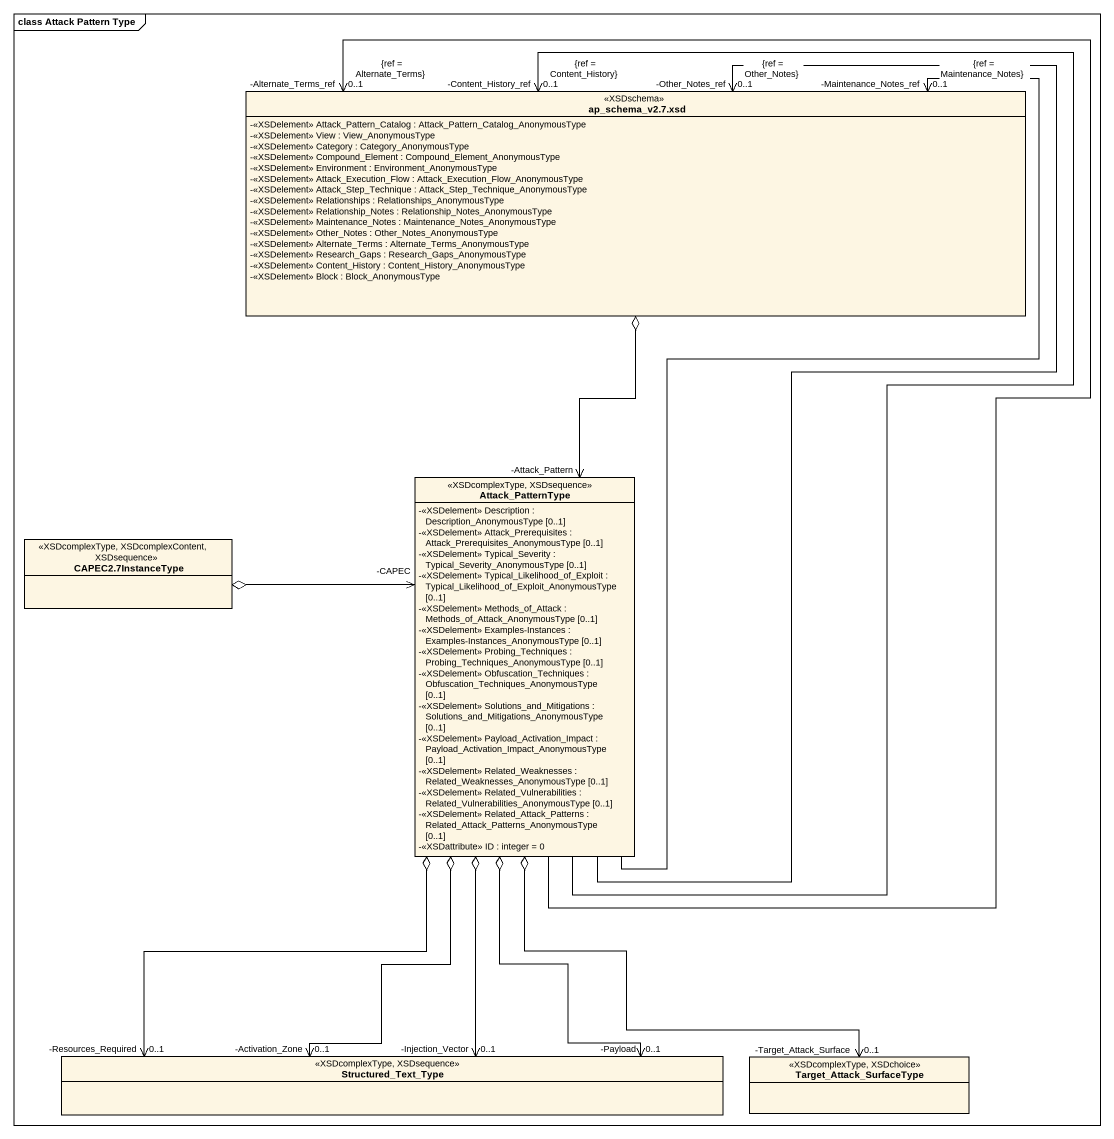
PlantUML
@startuml
mainframe class Attack Pattern Type
hide circle
hide empty members
skinparam classAttributeIconSize 0
class "ap_schema_v2.7.xsd" as ap_schema_v2_7_xsd <<XSDschema>> {
  -<<XSDelement>> Attack_Pattern_Catalog : Attack_Pattern_Catalog_AnonymousType
  -<<XSDelement>> View : View_AnonymousType
  -<<XSDelement>> Category : Category_AnonymousType
  -<<XSDelement>> Compound_Element : Compound_Element_AnonymousType
  -<<XSDelement>> Environment : Environment_AnonymousType
  -<<XSDelement>> Attack_Execution_Flow : Attack_Execution_Flow_AnonymousType
  -<<XSDelement>> Attack_Step_Technique : Attack_Step_Technique_AnonymousType
  -<<XSDelement>> Relationships : Relationships_AnonymousType
  -<<XSDelement>> Relationship_Notes : Relationship_Notes_AnonymousType
  -<<XSDelement>> Maintenance_Notes : Maintenance_Notes_AnonymousType
  -<<XSDelement>> Other_Notes : Other_Notes_AnonymousType
  -<<XSDelement>> Alternate_Terms : Alternate_Terms_AnonymousType
  -<<XSDelement>> Research_Gaps : Research_Gaps_AnonymousType
  -<<XSDelement>> Content_History : Content_History_AnonymousType
  -<<XSDelement>> Block : Block_AnonymousType
}
class Attack_PatternType <<XSDcomplexType, XSDsequence>> {
  -<<XSDelement>> Description : Description_AnonymousType [0..1]
  -<<XSDelement>> Attack_Prerequisites : Attack_Prerequisites_AnonymousType [0..1]
  -<<XSDelement>> Typical_Severity : Typical_Severity_AnonymousType [0..1]
  -<<XSDelement>> Typical_Likelihood_of_Exploit : Typical_Likelihood_of_Exploit_AnonymousType [0..1]
  -<<XSDelement>> Methods_of_Attack : Methods_of_Attack_AnonymousType [0..1]
  -<<XSDelement>> Examples-Instances : Examples-Instances_AnonymousType [0..1]
  -<<XSDelement>> Probing_Techniques : Probing_Techniques_AnonymousType [0..1]
  -<<XSDelement>> Obfuscation_Techniques : Obfuscation_Techniques_AnonymousType [0..1]
  -<<XSDelement>> Solutions_and_Mitigations : Solutions_and_Mitigations_AnonymousType [0..1]
  -<<XSDelement>> Payload_Activation_Impact : Payload_Activation_Impact_AnonymousType [0..1]
  -<<XSDelement>> Related_Weaknesses : Related_Weaknesses_AnonymousType [0..1]
  -<<XSDelement>> Related_Vulnerabilities : Related_Vulnerabilities_AnonymousType [0..1]
  -<<XSDelement>> Related_Attack_Patterns : Related_Attack_Patterns_AnonymousType [0..1]
  -<<XSDattribute>> ID : integer = 0
}
class "CAPEC2.7InstanceType" as CAPEC2_7InstanceType <<XSDcomplexType, XSDcomplexContent, XSDsequence>>
class Structured_Text_Type <<XSDcomplexType, XSDsequence>>
class Target_Attack_SurfaceType <<XSDcomplexType, XSDchoice>>
ap_schema_v2_7_xsd "-Maintenance_Notes_ref\n0..1\n{ref = Maintenance_Notes}" <-- Attack_PatternType
ap_schema_v2_7_xsd "-Alternate_Terms_ref\n0..1\n{ref = Alternate_Terms}" <-- Attack_PatternType
ap_schema_v2_7_xsd "-Content_History_ref\n0..1\n{ref = Content_History}" <-- Attack_PatternType
ap_schema_v2_7_xsd "-Other_Notes_ref\n0..1\n{ref = Other_Notes}" <-- Attack_PatternType
Attack_PatternType "-Attack_Pattern" <-up-o ap_schema_v2_7_xsd
Attack_PatternType "-CAPEC" <-left-o CAPEC2_7InstanceType
Structured_Text_Type "-Injection_Vector\n0..1" <-up-o Attack_PatternType
Structured_Text_Type "-Resources_Required\n0..1" <-up-o Attack_PatternType
Structured_Text_Type "-Payload\n0..1" <-up-o Attack_PatternType
Structured_Text_Type "-Activation_Zone\n0..1" <-up-o Attack_PatternType
Target_Attack_SurfaceType "-Target_Attack_Surface\n0..1" <-up-o Attack_PatternType
@enduml
